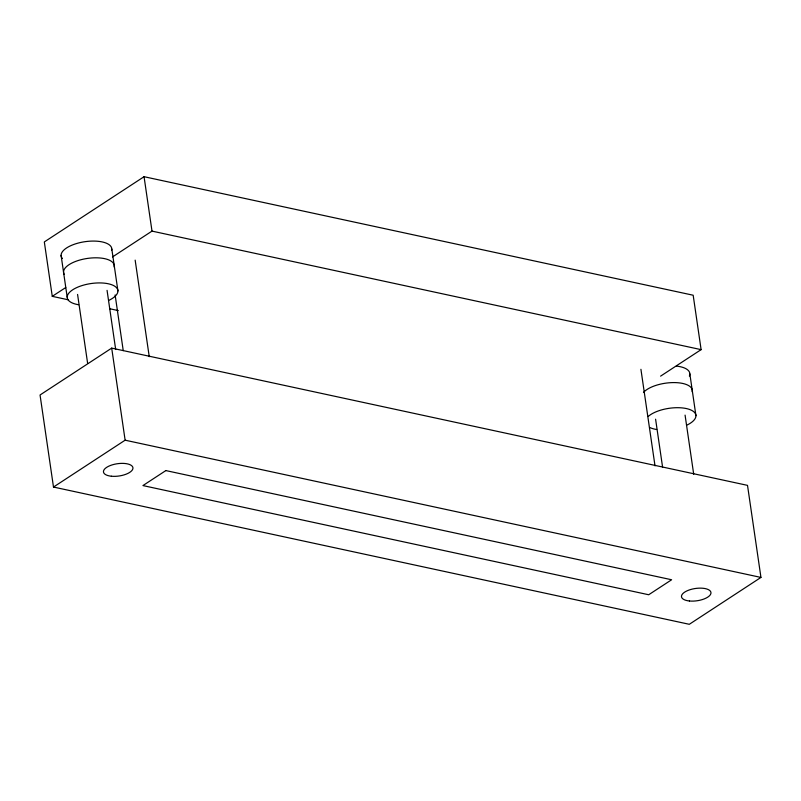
<?xml version="1.0" encoding="UTF-8"?>
<svg xmlns="http://www.w3.org/2000/svg" width="801" height="801" viewBox="0 0 801 801"><rect width="100%" height="100%" fill="white"/><g stroke="black" fill="none" stroke-linecap="round" stroke-linejoin="round"><path stroke-width="1.2" d="M660.595 376.14L701.115 349.636L693.175 295.229L144.06 176.701L44.325 241.932L52.265 296.34L68.165 299.774M52.265 296.34L65.772 287.509M112.52 256.931L152 231.109L701.115 349.636M111.699 348.115L40.05 394.983L53.487 487.048L689.301 624.299L760.95 577.431L747.513 485.366L111.699 348.115L125.126 440.19L53.487 487.048M109.747 308.745L118.308 310.598M125.126 440.19L760.95 577.431M689.841 373.837L695.939 415.689M685.075 415.118L693.706 474.272M655.598 419.203L662.607 467.273M640.92 369.301L655.008 465.862M144.06 176.701L152 231.109M135.159 260.135L149.246 356.685M111.82 249.061L117.927 290.913M115.124 294.938L123.244 350.638M107.064 290.352L115.684 349.506M77.577 294.428L87.639 363.444M61.096 255.399L67.204 297.251M64.14 274.272A25.582 10.653 -8.3 0 1 87.299 258.443A25.582 10.653 -8.3 0 1 114.153 266.923M78.648 304.74A25.582 10.653 -8.3 0 1 72.711 289.782A25.582 10.653 -8.3 0 1 110.087 284.215A25.582 10.653 -8.3 0 1 109.236 300.175M62.388 258.513A25.582 10.653 -8.3 0 1 83.554 241.912A25.582 10.653 -8.3 0 1 111.709 250.182M643.483 392.46A25.582 10.653 -8.3 0 1 672.99 382.588A25.582 10.653 -8.3 0 1 692.174 391.699M648.179 416.52A25.582 10.653 -8.3 0 1 686.347 408.55A25.582 10.653 -8.3 0 1 687.248 424.951M656.67 429.506A25.582 10.653 -8.3 0 1 649.961 427.584M676.364 366.087A25.582 10.653 -8.3 0 1 689.371 376.08M165.857 470.577L142.928 485.576L648.7 594.753L671.628 579.754L165.857 470.577M111.389 476.225A14.889 6.198 -8.3 0 0 132.946 467.814A14.889 6.198 -8.3 0 0 110.278 465.541A14.889 6.198 -8.3 0 0 111.389 476.225M689.411 600.99A14.889 6.198 -8.3 0 0 710.968 592.59A14.889 6.198 -8.3 0 0 688.299 590.307A14.889 6.198 -8.3 0 0 689.411 600.99"/></g></svg>
